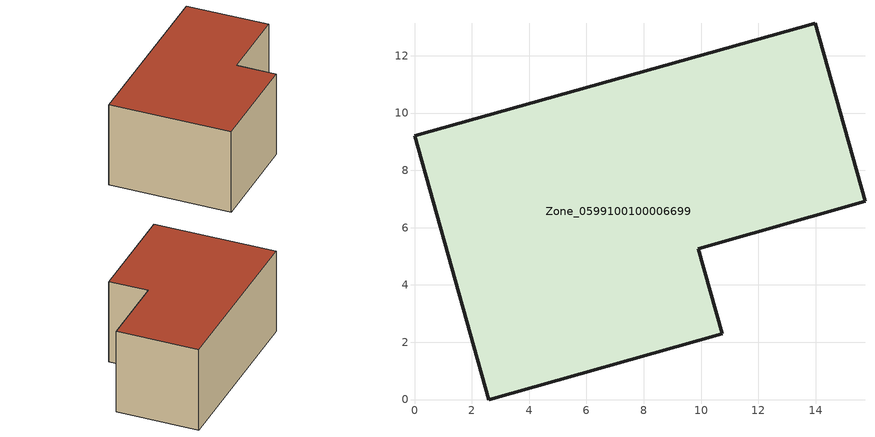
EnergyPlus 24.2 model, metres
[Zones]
Zone_0599100100006699
 floor ground (C_G): 0,9.2 13.98,13.12 15.72,6.91 9.91,5.27 10.75,2.29 2.59,0 z0
 wall outside (C_F): 10.75,2.29 9.91,5.27 15.72,6.91 13.98,13.12 0,9.2 2.59,0 10.75,2.29 z0:6.83
 roof outside (C_R): 0,9.2 2.59,0 10.75,2.29 9.91,5.27 15.72,6.91 13.98,13.12 z6.83
[BUILDING]
Pand.0599100100006699: North Axis=0; Terrain=City; Loads Convergence Tolerance Value=0.04; Temperature Convergence Tolerance Value=0.4; Solar Distribution=FullExterior; Maximum Number of Warmup Days=25; Minimum Number of Warmup Days=1
[Site:Location]
Rotterdam.The.Hague.AP_ZH_NLD Design_Conditions: Latitude=51.96; Longitude=4.45; Time Zone=1; Elevation=-4.5
[SITE:GROUNDTEMPERATURE:BUILDINGSURFACE]
18, 18, 18, 18, 18, 18, 18, 18, 18, 18, 18, 18
[MATERIAL] Thermal Absorptance=0.9; Solar Absorptance=0.7; Visible Absorptance=0.7
Name | Roughness | Thickness | Conductivity | Density | Specific Heat
G.D.2006-2014 | MediumSmooth | 0.15 | 0.06 | 540 | 1210
F.D.2006-2014 | Rough | 0.3 | 0.12 | 1920 | 840
R.D.2006-2014 | MediumRough | 0.2 | 0.08 | 1500 | 1000
[CONSTRUCTION]
C_G: G.D.2006-2014
C_F: F.D.2006-2014
C_R: R.D.2006-2014
[ZONE]
Zone_0599100100006699: Type=1; Multiplier=1; Ceiling Height=Autocalculate; Volume=Autocalculate; Floor Area=autocalculate; Part of Total Floor Area=Yes
[ZONEINFILTRATION:DESIGNFLOWRATE]
Infil_Zone_0599100100006699: Zone or ZoneList or Space or SpaceList=Zone_0599100100006699; Schedule=AlwaysOn; Design Flow Rate Calculation Method=Flow/Area; Flow Rate per Floor Area=0.0021; Constant Term Coefficient=1; Temperature Term Coefficient=0; Velocity Term Coefficient=0; Velocity Squared Term Coefficient=0
[HVACTEMPLATE:ZONE:IDEALLOADSAIRSYSTEM]
Zone_0599100100006699: Maximum Heating Supply Air Temperature=50; Minimum Cooling Supply Air Temperature=13; Maximum Heating Supply Air Humidity Ratio=0.0156; Minimum Cooling Supply Air Humidity Ratio=0.0077; Heating Limit=NoLimit; Cooling Limit=NoLimit; Dehumidification Control Type=ConstantSensibleHeatRatio; Cooling Sensible Heat Ratio=0.7; Dehumidification Setpoint=60; Humidification Control Type=None; Humidification Setpoint=30; Outdoor Air Method=None; Outdoor Air Flow Rate per Person=0.00944; Outdoor Air Flow Rate per Zone Floor Area=0; Outdoor Air Flow Rate per Zone=0; Demand Controlled Ventilation Type=None; Outdoor Air Economizer Type=NoEconomizer; Heat Recovery Type=None; Sensible Heat Recovery Effectiveness=0.7; Latent Heat Recovery Effectiveness=0.65
[ZONECONTROL:THERMOSTAT]
ThermostatControl_Zone_0599100100006699: Zone or ZoneList=Zone_0599100100006699; Control Type Schedule=DualSetpointControlType; Control 1=Thermostat_Zone_0599100100006699; Temperature Difference Between Cutout And Setpoint=0
[THERMOSTATSETPOINT:DUALSETPOINT]
Thermostat_Zone_0599100100006699: Heating Setpoint Temperature Schedule=HeatingSetpoint_Zone_0599100100006699; Cooling Setpoint Temperature Schedule=CoolingSetpoint_Zone_0599100100006699
[SCHEDULE:COMPACT]
HeatingSetpoint_Zone_0599100100006699: Through: 12/31, For: AllDays, Until: 24:00, 21
CoolingSetpoint_Zone_0599100100006699: Through: 12/31, For: AllDays, Until: 24:00, 24
DualSetpointControlType: Through: 12/31, For: AllDays, Until: 24:00, 4
AlwaysOn: Through: 12/31, For: AllDays, Until: 24:00, 1
